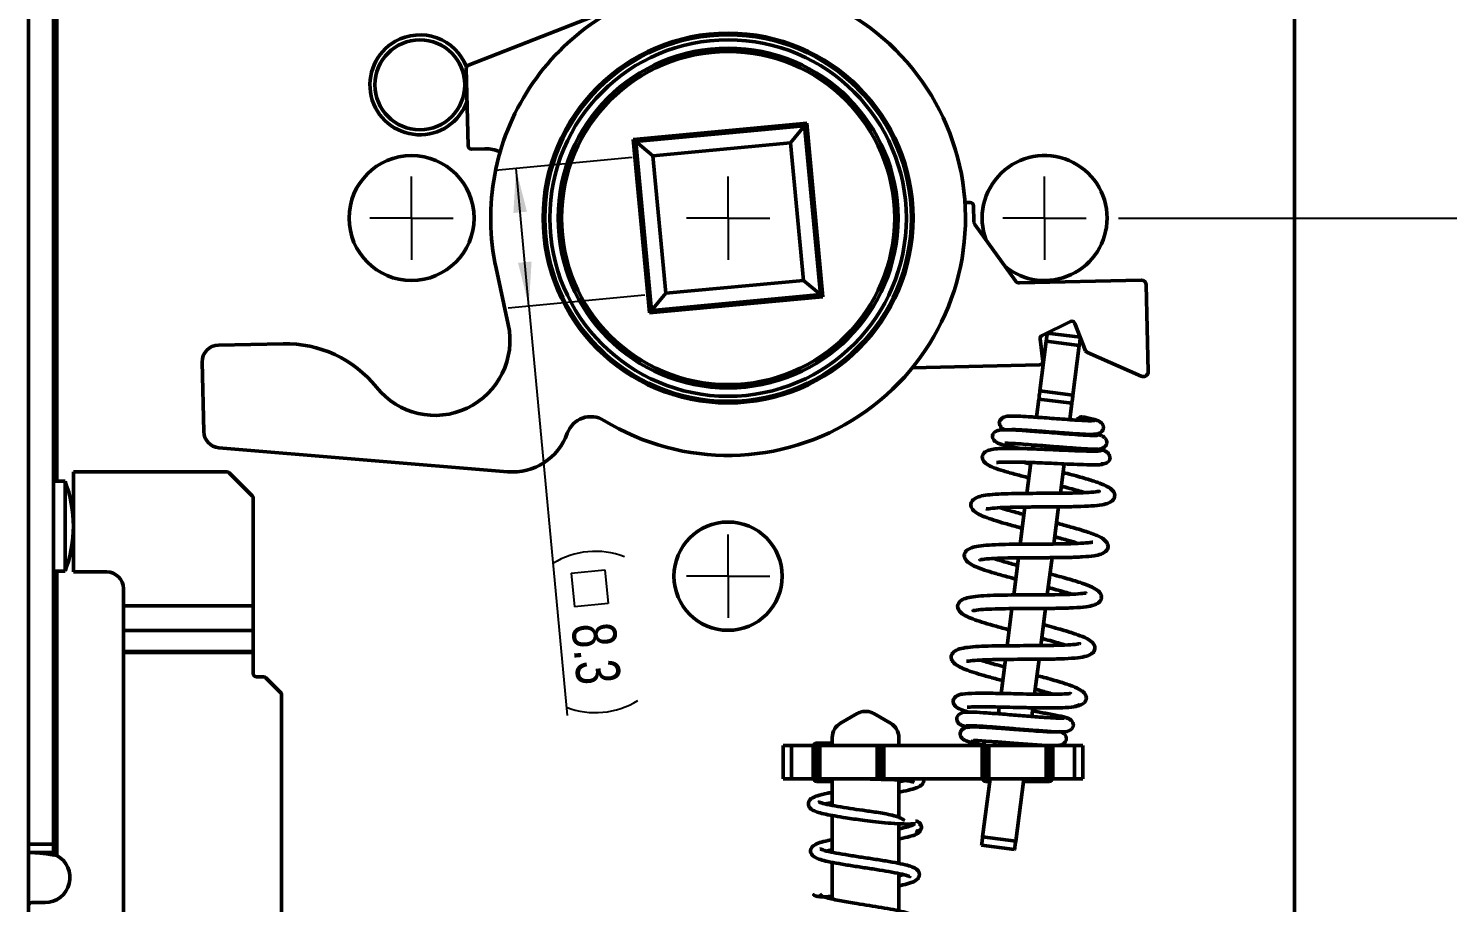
# Model space of a CAD drawing. Header units: millimetres. Extents: x 4 to 420, y 5 to 292.
# Drawn here: x 64.7 to 132.8, y 129.9 to 171.9 of the extents above; entities that cross this region are included whole.
import ezdxf

# ---------------------------------------------------------------- set-up
doc = ezdxf.new("R2010")
doc.units = ezdxf.units.MM
doc.layers.add('FORMAT', color=7, linetype='Continuous')
doc.styles.add('SLDTEXTSTYLE0', font='TXT', dxfattribs={"width": 0.75})
doc.dimstyles.new('SLDDIMSTYLE0', dxfattribs={"dimtxt": 2.116667, "dimasz": 2.116667, "dimexe": 0, "dimexo": 0.0625, "dimgap": 0.529167, "dimtad": 1, "dimlfac": 1.25, "dimrnd": 1e-09, "dimzin": 12, "dimdsep": 46, "dimtxsty": 'SLDTEXTSTYLE0', "dimsah": 1, "dimcen": 0.09, "dimadec": 0, "dimazin": 3, "dimtfac": 1, "dimtofl": 0, "dimtmove": 0, "dimatfit": 3, "dimfxl": 1, "dimfrac": 2, "dimtolj": 1, "dimtzin": 12, "dimarcsym": 0})
doc.dimstyles.new('SLDDIMSTYLE2', dxfattribs={"dimtxt": 2.116667, "dimasz": 2.116667, "dimexe": 0, "dimexo": 0.0625, "dimgap": 0.529167, "dimtad": 1, "dimdec": 1, "dimlfac": 1.25, "dimrnd": 1e-09, "dimzin": 12, "dimdsep": 46, "dimtxsty": 'SLDTEXTSTYLE0', "dimsah": 1, "dimcen": 0.09, "dimadec": 0, "dimazin": 3, "dimtfac": 1, "dimtdec": 1, "dimtofl": 0, "dimtmove": 0, "dimatfit": 3, "dimfxl": 1, "dimfrac": 2, "dimtolj": 1, "dimtzin": 12, "dimarcsym": 0})

# ---------------------------------------------------------------- blocks, each defined once
blk = doc.blocks.new('SW_SYMBOL_MOD_BOX')
at = {"layer": 'FORMAT', "color": 0}
for p, q in [((200, 200), (200, 800)), ((200, 800), (800, 800)), ((800, 800), (800, 200)), ((200, 200), (800, 200))]:
    blk.add_line(p, q, dxfattribs=at)
blk = doc.blocks.new('_D_5')
at = {"layer": 'FORMAT'}
for p, q in [((93.647, 165.662), (87.079, 165.049)), ((88.692, 158.53), (88.075, 165.142)), ((94.265, 159.051), (87.697, 158.437)), ((88.692, 158.53), (90.529, 138.859))]:
    blk.add_line(p, q, dxfattribs=at)
for centre, start, end in [((91.882, 142.899), 68.76858, 121.89868), ((91.886, 142.855), 248.76858, 301.89868)]:
    blk.add_arc(centre, 3.852, start, end, dxfattribs=at)
for points in [[(88.075, 165.142), (87.948, 163.004), (88.596, 163.064)], [(88.692, 158.53), (88.82, 160.668), (88.171, 160.608)]]:
    blk.add_solid(points, dxfattribs=at)
at = {"layer": 'FORMAT', "xscale": 0.0027037109, "yscale": 0.0027037109, "zscale": 0.0027037109, "rotation": 275.3336289255}
blk.add_blockref('SW_SYMBOL_MOD_BOX', (90.139, 146.196), dxfattribs=at)
at = {"layer": 'FORMAT', "insert": (92.844, 143.409), "char_height": 2.1167, "attachment_point": 1, "rotation": 275.33363, "style": 'SLDTEXTSTYLE0'}
blk.add_mtext('8.3', dxfattribs=at)
blk = doc.blocks.new('_D_6')
at = {"layer": 'FORMAT', "color": 7}
for p, q in [((117.012, 162.758), (142.697, 162.758)), ((141.697, 162.758), (141.697, 94.758)), ((108.497, 94.758), (142.697, 94.758))]:
    blk.add_line(p, q, dxfattribs=at)
for centre, start, end in [((140.016, 126.84), 63.43495, 116.56505), ((140.016, 130.438), 243.43495, 296.56505)]:
    blk.add_arc(centre, 3.76, start, end, dxfattribs=at)
for points in [[(141.697, 162.758), (141.372, 160.641), (142.023, 160.641)], [(141.697, 94.758), (142.023, 96.874), (141.372, 96.874)]]:
    blk.add_solid(points, dxfattribs=at)
at = {"layer": 'FORMAT', "color": 7, "insert": (138.969, 127.075), "char_height": 2.1167, "attachment_point": 1, "rotation": 90, "style": 'SLDTEXTSTYLE0'}
blk.add_mtext('85', dxfattribs=at)
blk = doc.blocks.new('SW_CENTERMARKSYMBOL_0')
at = {"layer": 'FORMAT', "color": 0}
for q in [(0, 2), (-2, 0), (0, -2), (2, 0)]:
    blk.add_line((0, 0), q, dxfattribs=at)
blk = doc.blocks.new('SW_CENTERMARKSYMBOL_1')
at = {"layer": 'FORMAT', "color": 0}
for q in [(0, 2), (-2, 0), (0, -2), (2, 0)]:
    blk.add_line((0, 0), q, dxfattribs=at)
blk = doc.blocks.new('SW_CENTERMARKSYMBOL_2')
at = {"layer": 'FORMAT', "color": 0}
for q in [(0, 2), (-2, 0), (0, -2), (2, 0)]:
    blk.add_line((0, 0), q, dxfattribs=at)
blk = doc.blocks.new('SW_CENTERMARKSYMBOL_3')
at = {"layer": 'FORMAT', "color": 0}
for q in [(0, 2), (-2, 0), (0, -2), (2, 0)]:
    blk.add_line((0, 0), q, dxfattribs=at)

msp = doc.modelspace()

# ---------------------------------------------------------------- linework, layer by layer
at = {"color": 7, "linetype": 'Continuous', "lineweight": 50}
for p, q in [((64.6573, 40.7577), (64.6573, 232.7577)), ((125.4573, 73.5577), (125.4573, 199.9577)), ((65.8573, 174.1577), (65.8573, 132.6777)), ((93.4923, 173.1141), (85.7882, 170.1078)), ((85.6864, 169.955), (85.7732, 166.2281)), ((93.7001, 166.5367), (102.0364, 167.315)), ((101.9342, 167.1918), (93.8232, 166.4346)), ((101.9342, 167.1918), (101.2544, 166.3719)), ((102.6915, 159.0808), (101.9342, 167.1918)), ((102.0364, 167.315), (102.8146, 158.9787)), ((94.4783, 158.2004), (93.7001, 166.5367)), ((93.8232, 166.4346), (94.5805, 158.3236)), ((94.6431, 165.7547), (93.8232, 166.4346)), ((101.2544, 166.3719), (94.6431, 165.7547)), ((101.8716, 159.7607), (101.2544, 166.3719)), ((85.9369, 166.0718), (86.5767, 166.0867)), ((94.6431, 165.7547), (95.2603, 159.1435)), ((109.883, 163.5085), (109.633, 163.5027)), ((110.0647, 162.5781), (110.0467, 163.3522)), ((112.0532, 159.7424), (110.1098, 162.4435)), ((87.1155, 160.3456), (87.7004, 157.6436)), ((95.2603, 159.1435), (101.8716, 159.7607)), ((102.6915, 159.0808), (101.8716, 159.7607)), ((118.0921, 159.7785), (112.2536, 159.6426)), ((118.4344, 155.3853), (118.3376, 159.5442)), ((102.8146, 158.9787), (94.4783, 158.2004)), ((95.2603, 159.1435), (94.5805, 158.3236)), ((94.5805, 158.3236), (102.6915, 159.0808)), ((113.3355, 157.113), (114.6933, 157.7851)), ((114.9133, 157.6998), (115.4277, 156.3815)), ((113.2301, 154.4599), (113.5354, 156.8404)), ((113.3663, 155.8814), (113.2474, 156.952)), ((113.5354, 156.8404), (115.1224, 156.6369)), ((113.5863, 157.2371), (115.1733, 157.0336)), ((76.8843, 156.723), (73.7844, 156.6555)), ((114.8171, 154.2564), (115.1224, 156.6369)), ((115.5126, 156.2931), (118.0981, 155.1599)), ((73.002, 155.8383), (73.0746, 152.5037)), ((107.099, 155.5615), (113.211, 155.7038)), ((113.0673, 153.1911), (113.1792, 154.0631)), ((113.1792, 154.0631), (114.7662, 153.8596)), ((113.2301, 154.4599), (114.8171, 154.2564)), ((114.6655, 153.075), (114.7662, 153.8596)), ((112.9802, 152.5119), (112.9838, 152.5399)), ((114.5773, 152.387), (114.582, 152.4235)), ((73.8081, 151.7239), (87.6674, 150.5716)), ((112.8723, 151.6705), (112.8968, 151.8619)), ((114.4768, 151.6037), (114.4938, 151.736)), ((116.2619, 151.6167), (116.0624, 151.6735)), ((112.7785, 150.9395), (112.4335, 151.0294)), ((112.5981, 149.5331), (112.7885, 151.0169)), ((114.2125, 149.5428), (114.3931, 150.951)), ((66.4173, 150.1177), (65.8573, 150.1177)), ((66.4173, 150.1177), (66.4173, 145.7981)), ((66.8173, 150.562), (66.8173, 145.762)), ((74.1911, 150.562), (66.8173, 150.562)), ((75.4105, 149.4089), (74.3042, 150.5151)), ((75.4573, 144.1379), (75.4573, 149.2957)), ((112.2852, 147.0935), (112.514, 148.8768)), ((113.8996, 147.1032), (114.1284, 148.8868)), ((111.9724, 144.6546), (112.2011, 146.4375)), ((113.5868, 144.6643), (113.8154, 146.447)), ((65.8573, 145.7977), (66.4173, 145.7977)), ((66.8173, 145.762), (68.4173, 145.762)), ((69.2173, 144.962), (69.2173, 144.1379)), ((69.2173, 142.9499), (69.2173, 144.1379)), ((75.4573, 144.1379), (69.2173, 144.1379)), ((75.4573, 144.1379), (75.4573, 142.9499)), ((111.6595, 142.2151), (111.8883, 143.9987)), ((113.2739, 142.2246), (113.5027, 144.0083)), ((75.4573, 142.9499), (69.2173, 142.9499)), ((69.2173, 142.9499), (69.2173, 141.9454)), ((75.4573, 141.9454), (75.4573, 142.9499)), ((75.4573, 141.9454), (69.2173, 141.9454)), ((69.2173, 141.8889), (69.2173, 141.9454)), ((75.4573, 141.8889), (69.2173, 141.8889)), ((69.2173, 141.8889), (69.2173, 91.762)), ((75.4573, 141.9454), (75.4573, 141.8889)), ((75.4573, 140.882), (75.4573, 141.8889)), ((111.3657, 139.9244), (111.5754, 141.5592)), ((112.9746, 139.8913), (113.1898, 141.5692)), ((75.9511, 140.722), (75.6173, 140.722)), ((76.7705, 139.9689), (76.0642, 140.6751)), ((76.8173, 102.1129), (76.8173, 139.8557)), ((111.2404, 138.9473), (111.2819, 139.2705)), ((112.8372, 138.82), (112.8907, 139.2373)), ((104.4573, 138.9562), (103.6573, 138.4943)), ((106.0573, 138.4943), (105.2573, 138.9562)), ((103.2573, 137.4177), (103.2573, 137.8015)), ((106.4573, 137.4177), (106.4573, 137.8015)), ((111.1522, 138.2595), (111.1569, 138.2959)), ((112.7503, 138.1421), (112.7537, 138.169)), ((100.8973, 137.4177), (100.8973, 135.8177)), ((101.2973, 137.4177), (100.8973, 137.4177)), ((101.2973, 137.4177), (101.2973, 135.8177)), ((102.3373, 137.4177), (101.2973, 137.4177)), ((102.3373, 137.4177), (102.3373, 135.8177)), ((102.4973, 137.4177), (102.3373, 137.4177)), ((102.4973, 137.4177), (102.4973, 135.8177)), ((102.6573, 137.4177), (102.4973, 137.4177)), ((103.2573, 137.5377), (102.5173, 137.5377)), ((102.6573, 137.4177), (102.6573, 135.8177)), ((105.4173, 137.4177), (102.6573, 137.4177)), ((105.4173, 137.4177), (105.4173, 135.8177)), ((105.5773, 137.4177), (105.4173, 137.4177)), ((105.5773, 137.4177), (105.5773, 135.8177)), ((105.7373, 137.4177), (105.5773, 137.4177)), ((105.7373, 137.4177), (105.7373, 135.8177)), ((110.4573, 137.4177), (105.7373, 137.4177)), ((110.4573, 137.4177), (110.4573, 135.8177)), ((110.6173, 137.4177), (110.4573, 137.4177)), ((110.6173, 137.4177), (110.6173, 135.8177)), ((110.7773, 137.4177), (110.6173, 137.4177)), ((110.7773, 137.4177), (110.7773, 135.8177)), ((113.5373, 137.4177), (110.7773, 137.4177)), ((111.0442, 137.4177), (111.0686, 137.6077)), ((112.6573, 137.4177), (112.6667, 137.4908)), ((112.9611, 137.4177), (112.9949, 137.4676)), ((113.5373, 137.4177), (113.5373, 135.8177)), ((113.6973, 137.4177), (113.5373, 137.4177)), ((113.6973, 137.4177), (113.6973, 135.8177)), ((113.8573, 137.4177), (113.6973, 137.4177)), ((113.8573, 137.4177), (113.8573, 135.8177)), ((114.8973, 137.4177), (113.8573, 137.4177)), ((114.8973, 137.4177), (114.8973, 135.8177)), ((115.2973, 137.4177), (114.8973, 137.4177)), ((115.2973, 137.4177), (115.2973, 135.8177)), ((101.2973, 135.8177), (100.8973, 135.8177)), ((102.3373, 135.8177), (101.2973, 135.8177)), ((102.4973, 135.8177), (102.3373, 135.8177)), ((102.6573, 135.8177), (102.4973, 135.8177)), ((102.5173, 135.6977), (103.2573, 135.6977)), ((105.4173, 135.8177), (102.6573, 135.8177)), ((103.2573, 134.55), (103.2573, 135.8177)), ((105.5773, 135.8177), (105.4173, 135.8177)), ((105.7373, 135.8177), (105.5773, 135.8177)), ((110.4573, 135.8177), (105.7373, 135.8177)), ((106.4573, 133.9773), (106.4573, 135.7628)), ((106.7741, 135.7375), (106.4573, 135.6755)), ((110.6173, 135.8177), (110.4573, 135.8177)), ((110.4822, 133.0354), (110.839, 135.8177)), ((110.7773, 135.8177), (110.6173, 135.8177)), ((110.6373, 135.6977), (110.8236, 135.6977)), ((113.5373, 135.8177), (110.7773, 135.8177)), ((112.0692, 132.8319), (112.4521, 135.8177)), ((112.4367, 135.6977), (113.6773, 135.6977)), ((113.6973, 135.8177), (113.5373, 135.8177)), ((113.8573, 135.8177), (113.6973, 135.8177)), ((114.8973, 135.8177), (113.8573, 135.8177)), ((115.2973, 135.8177), (114.8973, 135.8177)), ((102.9199, 134.622), (103.2573, 134.691)), ((103.2573, 132.2984), (103.2573, 134.063)), ((106.4573, 131.7623), (106.4573, 133.6667)), ((110.4822, 133.0354), (112.0692, 132.8319)), ((64.6573, 132.6777), (65.8573, 132.6777)), ((64.6573, 132.2777), (65.8573, 132.2777)), ((65.8573, 132.6777), (65.8573, 132.2777)), ((65.8902, 132.2777), (65.8573, 132.2777)), ((110.4313, 132.6386), (112.0183, 132.4351)), ((103.2573, 130.05), (103.2573, 131.813)), ((106.4573, 129.4806), (106.4573, 131.2735)), ((65.4573, 129.8777), (64.8173, 129.8777))]:
    msp.add_line(p, q, dxfattribs=at)
at = {"color": 8, "linetype": 'Continuous', "lineweight": 50}
for p, q in [((66.0173, 150.1177), (66.0173, 174.5577)), ((66.0173, 132.139), (66.0173, 145.7977))]:
    msp.add_line(p, q, dxfattribs=at)
at = {"color": 7, "linetype": 'Continuous', "lineweight": 50, "flags": 128}
for points in [[(101.9342, 167.1918), (101.9561, 167.2182), (101.9811, 167.2483), (102.0082, 167.281), (102.0364, 167.315)], [(93.7001, 166.5367), (93.734, 166.5085), (93.7667, 166.4814), (93.7968, 166.4565), (93.8232, 166.4346)], [(102.6915, 159.0808), (102.7179, 159.0589), (102.748, 159.034), (102.7806, 159.0069), (102.8146, 158.9787)], [(94.4783, 158.2004), (94.5065, 158.2344), (94.5336, 158.2671), (94.5586, 158.2972), (94.5805, 158.3236)], [(113.5354, 156.8404), (113.5453, 156.9178), (113.5548, 156.9922), (113.5636, 157.0608), (113.5714, 157.1209), (113.5777, 157.1703), (113.5824, 157.2069), (113.5853, 157.2295), (113.5863, 157.2371)], [(115.1224, 156.6369), (115.1323, 156.7143), (115.1418, 156.7887), (115.1506, 156.8573), (115.1584, 156.9174), (115.1647, 156.9667), (115.1694, 157.0034), (115.1723, 157.026), (115.1733, 157.0336)], [(113.1792, 154.0631), (113.1801, 154.0708), (113.183, 154.0933), (113.1877, 154.13), (113.1941, 154.1794), (113.2018, 154.2395), (113.2106, 154.3081), (113.2201, 154.3825), (113.2301, 154.4599)], [(114.7662, 153.8596), (114.7671, 153.8672), (114.77, 153.8898), (114.7747, 153.9265), (114.7811, 153.9758), (114.7888, 154.0359), (114.7976, 154.1045), (114.8071, 154.179), (114.8171, 154.2564)], [(110.0084, 137.6789), (110.0061, 137.6727), (110.0447, 137.6674), (110.2452, 137.6578), (110.6301, 137.637), (111.2042, 137.5986), (111.9776, 137.5418), (112.4213, 137.5087), (112.8809, 137.4752), (113.3279, 137.4451), (113.7199, 137.4238), (114.0003, 137.4184), (114.1207, 137.4352), (114.1207, 137.4352)], [(110.4313, 132.6386), (110.4323, 132.6463), (110.4352, 132.6689), (110.4399, 132.7055), (110.4462, 132.7549), (110.4539, 132.815), (110.4627, 132.8836), (110.4722, 132.958), (110.4822, 133.0354)], [(112.0183, 132.4351), (112.0193, 132.4427), (112.0222, 132.4653), (112.0269, 132.502), (112.0332, 132.5513), (112.0409, 132.6114), (112.0497, 132.68), (112.0592, 132.7545), (112.0692, 132.8319)]]:
    msp.add_lwpolyline(points, dxfattribs=at)
at = {"color": 7, "linetype": 'Continuous', "lineweight": 50}
for centre, radius in [((83.4573, 169.1577), 2.16), ((98.2573, 162.7577), 8.88), ((98.2573, 162.7577), 8.8), ((98.2573, 162.7577), 8.56), ((98.2573, 162.7577), 8.16), ((98.2573, 162.7577), 8), ((83.0573, 162.7577), 3), ((98.2573, 145.5577), 2.6)]:
    msp.add_circle(centre, radius, dxfattribs=at)
for centre, radius, start, end in [((98.2573, 162.7577), 11.4, 101.210245, 192.215582), ((98.2573, 162.7577), 11.4, 238.463833, 73.69732), ((83.4573, 169.1577), 2.4, 119.328114, 340.76716), ((83.4573, 169.1577), 2.4, 21.008342, 119.328114), ((85.8464, 169.9587), 0.16, 111.316735, 181.333629), ((85.9332, 166.2318), 0.16, 181.333629, 271.333629), ((86.6139, 164.4872), 1.6, 64.317203, 91.333629), ((113.4573, 162.7577), 3, 0, 200.95651), ((109.8867, 163.3485), 0.16, 1.333629, 91.333629), ((110.3047, 162.5837), 0.24, 181.333629, 215.733629), ((113.4573, 162.7577), 3, 230.510748, 0), ((112.2481, 159.8825), 0.24, 215.733629, 271.333629), ((118.0976, 159.5386), 0.24, 1.333629, 91.333629), ((84.1819, 156.8819), 3.6, 218.7426, 12.215582), ((114.7642, 157.6417), 0.16, 21.316735, 116.333629), ((113.4065, 156.9696), 0.16, 116.333629, 186.333629), ((73.8018, 155.8557), 0.8, 91.24735, 181.24735), ((77.0062, 151.1243), 5.6, 38.7426, 91.24735), ((115.5768, 156.4396), 0.16, 201.316735, 246.333629), ((113.2072, 155.8638), 0.16, 271.333629, 6.333629), ((118.1945, 155.3797), 0.24, 246.333629, 1.333629), ((91.6671, 152.0186), 1.2, 58.463833, 160.375708), ((73.8744, 152.5211), 0.8, 181.24735, 265.24735), ((87.8994, 153.362), 2.8, 265.24735, 340.375708), ((60.7853, 147.9577), 6.032, 339.017046, 20.982954), ((74.1911, 150.402), 0.16, 45, 90), ((75.2973, 149.2957), 0.16, 0, 45), ((68.4173, 144.962), 0.8, 0, 90), ((75.6173, 140.882), 0.16, 180, 270), ((75.9511, 140.562), 0.16, 45, 90), ((76.6573, 139.8557), 0.16, 0, 45), ((104.8573, 138.2634), 0.8, 99.594063, 120.000001), ((104.8082, 131.0526), 8, 88.616002, 90.60293), ((104.8573, 138.2634), 0.8, 60, 79.624864), ((104.0573, 137.8015), 0.8, 120, 180), ((105.6573, 137.8015), 0.8, 0, 59.999999), ((102.5173, 137.3777), 0.16, 90, 165.522488), ((110.6373, 137.3777), 0.16, 90, 165.522488), ((102.5173, 135.8577), 0.16, 194.477512, 270), ((110.6373, 135.8577), 0.16, 194.477512, 270), ((113.6773, 135.8577), 0.16, 270, 345.522488), ((65.4573, 131.0777), 1.2, 270, 62.181859), ((64.8173, 129.7177), 0.16, 90, 180)]:
    msp.add_arc(centre, radius, start, end, dxfattribs=at)
for points, knots in [([(115.862, 153.0359), (115.8229, 153.0295), (115.7471, 153.0169), (115.3917, 153.0293), (114.9484, 153.0548), (114.4462, 153.0895), (113.9362, 153.1273), (113.4596, 153.163), (113.0417, 153.1934), (112.5998, 153.2227), (112.1894, 153.2466), (111.8281, 153.2495), (111.6451, 153.2441), (111.477, 153.189), (111.3786, 153.1226), (111.3149, 153.0488), (111.2799, 152.9571), (111.2805, 152.8543), (111.3269, 152.7525), (111.4022, 152.6708), (111.4699, 152.6201), (111.5242, 152.6015), (111.554, 152.5913)], [0, 0, 0, 0, 0.0886253, 0.1721825, 0.250974, 0.3249276, 0.3944381, 0.4587808, 0.5168806, 0.5684075, 0.6581611, 0.7378273, 0.8079168, 0.8412196, 0.858407, 0.8759354, 0.8929061, 0.9074979, 0.9299045, 0.9479641, 0.9715408, 1, 1, 1, 1]), ([(115.01, 153.0524), (115.0184, 153.0663), (115.0486, 153.1163), (115.1192, 153.1734), (115.2044, 153.2141), (115.2582, 153.2129), (115.2812, 153.2124)], [0, 0, 0, 0, 0.1207465, 0.4349966, 0.7578434, 1, 1, 1, 1]), ([(115.9948, 153.019), (115.9884, 153.0293), (115.9743, 153.0519), (115.7329, 153.1122), (115.5117, 153.1623), (115.3266, 153.203), (115.2925, 153.2106)], [0, 0, 0, 0, 0.2866048, 0.6273313, 0.9312469, 1, 1, 1, 1]), ([(115.8099, 152.3749), (115.8778, 152.3757), (116.0073, 152.3774), (116.1451, 152.4527), (116.2235, 152.5286), (116.2636, 152.5915), (116.2831, 152.6586), (116.2835, 152.7257), (116.2679, 152.79), (116.2293, 152.8682), (116.155, 152.9488), (116.0455, 153.0196), (115.962, 153.0382), (115.9217, 153.0472)], [0, 0, 0, 0, 0.1658079, 0.316589, 0.3857656, 0.4508459, 0.512168, 0.5711813, 0.6288195, 0.6854989, 0.7959647, 0.9013028, 1, 1, 1, 1]), ([(116.0155, 152.3295), (115.9923, 152.3212), (115.9465, 152.3049), (115.5748, 152.3189), (115.0914, 152.3487), (114.539, 152.3892), (113.9733, 152.4335), (113.2985, 152.4877), (112.5811, 152.5441), (111.945, 152.5875), (111.5051, 152.5964), (111.2811, 152.5829), (111.1172, 152.5209), (111.0239, 152.4505), (110.9699, 152.3593), (110.9508, 152.2799), (110.9561, 152.2116), (111.0118, 152.0603), (111.1995, 151.9371), (111.637, 151.8096), (112.0155, 151.7395), (112.2858, 151.6916), (112.3125, 151.6868)], [0, 0, 0, 0, 0.07243511, 0.1435974, 0.2103094, 0.27218275, 0.32929894, 0.38210549, 0.47161321, 0.54754262, 0.61853248, 0.68468403, 0.7113914, 0.73288401, 0.74201655, 0.75098505, 0.7613771, 0.77360423, 0.83824561, 0.91085677, 0.99120246, 1, 1, 1, 1]), ([(111.8822, 152.6059), (111.8836, 152.6039), (111.8904, 152.5939), (112.0683, 152.5969), (112.357, 152.5809), (112.7157, 152.5595), (113.2106, 152.5244), (113.8223, 152.4783), (114.5027, 152.4276), (115.1618, 152.3838), (115.5943, 152.3643), (115.8291, 152.3646), (115.8727, 152.3747), (115.895, 152.3798)], [0, 0, 0, 0, 0.0256083, 0.1287648, 0.1969036, 0.2762637, 0.3678174, 0.4725971, 0.5885853, 0.7143338, 0.8510086, 0.9238515, 1, 1, 1, 1]), ([(116.1463, 152.3153), (116.1309, 152.3284), (116.1105, 152.3456), (115.9661, 152.3786), (115.9315, 152.3865)], [0, 0, 0, 0, 0.7606153, 1, 1, 1, 1]), ([(116.1355, 151.676), (116.1513, 151.6788), (116.2246, 151.6919), (116.3139, 151.7443), (116.3891, 151.8196), (116.4273, 151.8824), (116.4452, 151.9494), (116.444, 152.0383), (116.4025, 152.1436), (116.3105, 152.2407), (116.1981, 152.3121), (116.113, 152.3316), (116.0714, 152.3411)], [0, 0, 0, 0, 0.0450481, 0.2075181, 0.2826039, 0.3538416, 0.4217466, 0.4880843, 0.6190411, 0.7498632, 0.877647, 1, 1, 1, 1]), ([(116.1465, 151.5976), (116.1492, 151.5959), (116.1693, 151.5829), (116.0711, 151.5666), (115.7885, 151.5583), (115.2534, 151.5714), (114.6525, 151.5954), (114.0478, 151.6229), (113.3326, 151.6554), (112.5713, 151.6844), (111.8797, 151.6972), (111.3726, 151.6928), (110.9837, 151.6607), (110.7484, 151.6112), (110.5233, 151.4857), (110.4505, 151.2689), (110.5021, 151.0877), (110.6746, 150.9233), (111.0141, 150.7594), (111.4858, 150.6078), (112.0387, 150.4524), (112.4871, 150.3367), (112.6944, 150.2832)], [0, 0, 0, 0, 0.0063887, 0.046851, 0.1201613, 0.183393, 0.2393311, 0.2899526, 0.3357891, 0.4129324, 0.4747497, 0.5299552, 0.5820541, 0.6310679, 0.6729231, 0.6924756, 0.7144612, 0.7657194, 0.8219336, 0.8817051, 0.9453388, 1, 1, 1, 1]), ([(111.5478, 151.9535), (111.5549, 151.9512), (111.5822, 151.9423), (111.8189, 151.9396), (112.207, 151.914), (112.675, 151.8801), (113.277, 151.832), (113.9818, 151.7749), (114.7212, 151.7176), (115.4026, 151.6708), (115.8297, 151.6519), (116.0369, 151.6554), (116.0559, 151.6681), (116.0655, 151.6745)], [0, 0, 0, 0, 0.0391642, 0.1511209, 0.2221863, 0.3038789, 0.3969309, 0.4996248, 0.6103141, 0.7307184, 0.8608501, 0.9298797, 1, 1, 1, 1]), ([(116.1615, 150.954), (116.2022, 150.9508), (116.2835, 150.9443), (116.3891, 150.977), (116.4639, 151.0192), (116.5149, 151.0603), (116.5574, 151.1105), (116.5879, 151.1694), (116.6006, 151.2359), (116.5917, 151.335), (116.5225, 151.4605), (116.3692, 151.5869), (116.2279, 151.6258), (116.1523, 151.6467)], [0, 0, 0, 0, 0.0913884, 0.1825366, 0.2290267, 0.2765951, 0.3262319, 0.3784782, 0.4342276, 0.4951254, 0.6358294, 0.8049834, 1, 1, 1, 1]), ([(111.144, 151.0225), (111.153, 151.0221), (111.1817, 151.0207), (111.3756, 151.0346), (111.8006, 151.0413), (112.4648, 151.0315), (113.21, 151.004), (113.9376, 150.9713), (114.5721, 150.9426), (115.2221, 150.9165), (115.8195, 150.9017), (116.1498, 150.9102), (116.2712, 150.9292), (116.25, 150.9452), (116.2455, 150.9486)], [0, 0, 0, 0, 0.0371528, 0.1172476, 0.2044127, 0.3019151, 0.4250696, 0.4996, 0.5831269, 0.6766614, 0.7838352, 0.9104304, 0.9813579, 1, 1, 1, 1]), ([(110.6541, 148.791), (110.6565, 148.7882), (110.6638, 148.7798), (110.9412, 148.8278), (111.4546, 148.8567), (112.1168, 148.8745), (112.8331, 148.8809), (113.5685, 148.8832), (114.313, 148.8867), (115.0579, 148.8979), (115.7181, 148.926), (116.2058, 148.9752), (116.5358, 149.0615), (116.7191, 149.1754), (116.8145, 149.3158), (116.8375, 149.5189), (116.7183, 149.6956), (116.4931, 149.8587), (116.1014, 150.0331), (115.5294, 150.2189), (114.9151, 150.39), (114.4825, 150.5015), (114.3402, 150.5382)], [0, 0, 0, 0, 0.0272349, 0.0818149, 0.143893, 0.2035411, 0.2602506, 0.3140931, 0.3704347, 0.4314659, 0.4974262, 0.5612516, 0.6139242, 0.6556313, 0.6729089, 0.6884594, 0.7274164, 0.7779595, 0.8345393, 0.8970208, 0.9661069, 1, 1, 1, 1]), ([(116.0855, 149.6182), (116.088, 149.622), (116.1018, 149.6429), (115.9167, 149.5983), (115.4729, 149.5699), (114.8361, 149.5483), (114.1302, 149.5408), (113.4146, 149.5379), (112.7089, 149.5353), (112.0165, 149.528), (111.3643, 149.509), (110.832, 149.475), (110.4416, 149.4189), (110.1727, 149.336), (109.9885, 149.2073), (109.9022, 149.0321), (109.9452, 148.7787), (110.2158, 148.5587), (110.5539, 148.4088), (111.0088, 148.2488), (111.5629, 148.0843), (112.0333, 147.9536), (112.3258, 147.8765), (112.3837, 147.8612)], [0, 0, 0, 0, 0.01143806, 0.06221254, 0.12417137, 0.18576959, 0.24338663, 0.29671991, 0.34913855, 0.40398596, 0.46142804, 0.52115967, 0.57467573, 0.61906021, 0.65748296, 0.68249464, 0.71232266, 0.76998017, 0.82328294, 0.87648158, 0.93025674, 0.98619501, 1, 1, 1, 1]), ([(114.2561, 149.8827), (114.3241, 149.8652), (114.6724, 149.7755), (115.0927, 149.6619), (115.3289, 149.5868), (115.3838, 149.5693)], [0, 0, 0, 0, 0.1568554, 0.8039066, 1, 1, 1, 1]), ([(112.4679, 148.5179), (112.4008, 148.5357), (112.0992, 148.6156), (111.6895, 148.7301), (111.4254, 148.8134), (111.3259, 148.8448)], [0, 0, 0, 0, 0.1513192, 0.6803054, 1, 1, 1, 1]), ([(110.3422, 146.3567), (110.34, 146.3521), (110.331, 146.3336), (110.5548, 146.3824), (111.0293, 146.4122), (111.6634, 146.4328), (112.3654, 146.4406), (113.0964, 146.4434), (113.8454, 146.4462), (114.6051, 146.4554), (115.3016, 146.4802), (115.8177, 146.5261), (116.1608, 146.6007), (116.3762, 146.7145), (116.4941, 146.8525), (116.5116, 147.0143), (116.4718, 147.1599), (116.3223, 147.3273), (115.9838, 147.5149), (115.4522, 147.7067), (114.7932, 147.9012), (114.264, 148.0424), (114.0281, 148.1053)], [0, 0, 0, 0, 0.0175541, 0.0703772, 0.1312861, 0.1905349, 0.2471615, 0.3010606, 0.3570202, 0.418058, 0.4844652, 0.5503736, 0.603471, 0.6435272, 0.6732992, 0.6857111, 0.7020443, 0.7486964, 0.8062167, 0.8706408, 0.9423626, 1, 1, 1, 1]), ([(113.944, 147.4491), (114.1752, 147.3875), (114.6043, 147.2731), (114.9169, 147.1764), (115.061, 147.1319)], [0, 0, 0, 0, 0.5390229, 1, 1, 1, 1]), ([(115.7775, 147.1861), (115.7589, 147.1853), (115.7145, 147.1835), (115.3417, 147.1384), (114.7568, 147.1148), (114.0494, 147.103), (113.3255, 147.0991), (112.6101, 147.097), (111.9066, 147.0917), (111.2257, 147.0768), (110.6345, 147.0461), (110.1967, 146.995), (109.8841, 146.9124), (109.6788, 146.7774), (109.5924, 146.6123), (109.6057, 146.3879), (109.832, 146.1614), (110.2545, 145.9519), (110.8716, 145.7517), (111.5684, 145.5542), (111.9322, 145.4577), (112.0707, 145.4209)], [0, 0, 0, 0, 0.0420211, 0.1006197, 0.1649431, 0.2250017, 0.2804678, 0.3326136, 0.3870949, 0.4446455, 0.5055145, 0.5645241, 0.6140574, 0.655932, 0.6797446, 0.7067336, 0.7603782, 0.8104085, 0.9121907, 0.9665534, 1, 1, 1, 1]), ([(112.1548, 146.0767), (112.1352, 146.0819), (111.8766, 146.1502), (111.4585, 146.2658), (111.1422, 146.3632), (111.0017, 146.4065)], [0, 0, 0, 0, 0.0436772, 0.5749935, 1, 1, 1, 1]), ([(110.023, 143.9181), (110.0206, 143.9144), (110.0033, 143.8872), (110.1765, 143.9379), (110.6116, 143.9669), (111.2155, 143.9908), (111.9008, 144), (112.6248, 144.0037), (113.3758, 144.0059), (114.1474, 144.0134), (114.8792, 144.0353), (115.4336, 144.0777), (115.8047, 144.1494), (116.0329, 144.2554), (116.1888, 144.4157), (116.1891, 144.6893), (116.0378, 144.8529), (115.7403, 145.0446), (115.2522, 145.2286), (114.5737, 145.4339), (114.0196, 145.5857), (113.7158, 145.6654), (113.7152, 145.6656)], [0, 0, 0, 0, 0.0081768, 0.059735, 0.1193378, 0.1782019, 0.2347664, 0.28884, 0.3444239, 0.405474, 0.4723335, 0.5407864, 0.5965101, 0.6384267, 0.6694831, 0.6964767, 0.7393981, 0.7944845, 0.8571627, 0.9278174, 0.9998592, 1, 1, 1, 1]), ([(115.4462, 144.7401), (115.4463, 144.7438), (115.4465, 144.757), (115.1957, 144.7115), (114.6821, 144.6832), (113.9897, 144.6662), (113.2569, 144.6606), (112.533, 144.6584), (111.8292, 144.6547), (111.1451, 144.6443), (110.5175, 144.6197), (110.0284, 144.5786), (109.6643, 144.5068), (109.3788, 144.3724), (109.2245, 144.1016), (109.4103, 143.794), (109.7279, 143.6095), (110.2122, 143.4176), (110.9103, 143.207), (111.5441, 143.037), (111.7576, 142.9797)], [0, 0, 0, 0, 0.0209969, 0.0747236, 0.1402205, 0.203143, 0.2611694, 0.3142041, 0.3673114, 0.4231408, 0.4818926, 0.5423663, 0.5960338, 0.6419228, 0.6886336, 0.7425675, 0.7936383, 0.843175, 0.94716, 1, 1, 1, 1]), ([(113.6309, 145.0083), (113.7557, 144.9751), (114.1673, 144.8658), (114.5746, 144.7513), (114.7499, 144.6932), (114.754, 144.6918)], [0, 0, 0, 0, 0.298253, 0.9834593, 1, 1, 1, 1]), ([(109.704, 141.4748), (109.7292, 141.4754), (109.7841, 141.4766), (110.2081, 141.5258), (110.7715, 141.5472), (111.4399, 141.5595), (112.1539, 141.5638), (112.9044, 141.5659), (113.6854, 141.5717), (114.4489, 141.5907), (115.0451, 141.6303), (115.4456, 141.6972), (115.6891, 141.8009), (115.8548, 141.9443), (115.8842, 142.2153), (115.7499, 142.3877), (115.4879, 142.5727), (115.0423, 142.7527), (114.4024, 142.9527), (113.8178, 143.115), (113.4573, 143.2099), (113.4021, 143.2244)], [0, 0, 0, 0, 0.0492375, 0.1074897, 0.165893, 0.2223745, 0.2766755, 0.3318487, 0.392888, 0.4601462, 0.5309567, 0.5895634, 0.6336269, 0.6659621, 0.6920321, 0.7313818, 0.7838342, 0.8446208, 0.9139821, 0.9868181, 1, 1, 1, 1]), ([(113.318, 142.5685), (113.3451, 142.5613), (113.6643, 142.4772), (114.0801, 142.3633), (114.3504, 142.2768), (114.4281, 142.2519)], [0, 0, 0, 0, 0.0621295, 0.7307078, 1, 1, 1, 1]), ([(115.1423, 142.3049), (115.1436, 142.3067), (115.1614, 142.3305), (115.0083, 142.2826), (114.5935, 142.256), (113.9356, 142.2305), (113.1951, 142.2226), (112.4576, 142.2197), (111.7477, 142.217), (111.0626, 142.2097), (110.4157, 142.1911), (109.8777, 142.1571), (109.4667, 142.0981), (109.144, 141.9907), (108.9626, 141.789), (108.9579, 141.6024), (109.0593, 141.4028), (109.3911, 141.1574), (109.887, 140.9842), (110.5661, 140.7782), (111.0333, 140.648), (111.3505, 140.5645), (111.4447, 140.5397)], [0, 0, 0, 0, 0.0041112, 0.0524472, 0.1156559, 0.1815965, 0.2423574, 0.2976529, 0.3497087, 0.4039546, 0.4607286, 0.5201678, 0.5767872, 0.626939, 0.6730717, 0.698609, 0.7256941, 0.7777024, 0.8754693, 0.9246029, 0.9776248, 1, 1, 1, 1]), ([(111.5289, 141.1961), (111.3713, 141.2384), (110.9918, 141.3401), (110.5903, 141.4546), (110.4079, 141.5145), (110.3699, 141.527)], [0, 0, 0, 0, 0.35965006, 0.86639131, 1, 1, 1, 1]), ([(114.9235, 139.3211), (114.988, 139.3251), (115.1127, 139.3328), (115.2638, 139.4016), (115.3719, 139.485), (115.4556, 139.6027), (115.4721, 139.7433), (115.4077, 139.8993), (115.3143, 139.9979), (115.1359, 140.1291), (114.81, 140.2797), (114.2269, 140.4718), (113.6141, 140.6447), (113.1991, 140.7542), (113.089, 140.7833)], [0, 0, 0, 0, 0.0479967, 0.0927973, 0.1337527, 0.1708197, 0.233135, 0.2813197, 0.346949, 0.4135916, 0.5653725, 0.7410355, 0.9313407, 1, 1, 1, 1]), ([(114.7157, 139.9043), (114.712, 139.9088), (114.703, 139.9194), (114.5681, 139.9105), (114.1656, 139.887), (113.5271, 139.8834), (112.8637, 139.892), (112.2824, 139.9038), (111.6818, 139.918), (111.1029, 139.9307), (110.5794, 139.9377), (109.9938, 139.9369), (109.5461, 139.9087), (109.2583, 139.8539), (109.0861, 139.6666), (109.061, 139.5184), (109.1125, 139.3627), (109.3261, 139.1547), (109.612, 139.0832), (109.8292, 139.0289)], [0, 0, 0, 0, 0.0292017, 0.0691957, 0.1513305, 0.2473917, 0.3022811, 0.3617, 0.4219639, 0.4816545, 0.5408488, 0.5993592, 0.708128, 0.7811119, 0.8096353, 0.8254343, 0.842444, 0.8802775, 1, 1, 1, 1]), ([(113.0049, 140.1276), (113.067, 140.1111), (113.345, 140.0373), (113.6479, 139.9556), (113.8341, 139.8976), (113.8594, 139.8897)], [0, 0, 0, 0, 0.1989862, 0.8913134, 1, 1, 1, 1]), ([(114.3969, 138.7371), (114.3219, 138.7345), (114.1731, 138.7293), (113.6506, 138.7587), (112.9229, 138.8122), (112.0833, 138.8801), (111.2407, 138.9481), (110.477, 139.005), (109.8928, 139.0382), (109.7404, 139.0304), (109.6637, 139.0265)], [0, 0, 0, 0, 0.1269373, 0.2517959, 0.3737688, 0.4975434, 0.6233123, 0.7484741, 0.8733948, 1, 1, 1, 1]), ([(109.7353, 139.2717), (109.7565, 139.2708), (109.8111, 139.2685), (110.1519, 139.2836), (110.6611, 139.2816), (111.2266, 139.2723), (111.8079, 139.259), (112.4984, 139.243), (113.2572, 139.2296), (114.0116, 139.2281), (114.6563, 139.253), (115.1057, 139.3114), (115.136, 139.3903), (115.151, 139.4295)], [0, 0, 0, 0, 0.0545313, 0.1407725, 0.2369374, 0.29856, 0.3712523, 0.4543784, 0.5475111, 0.6501739, 0.7617177, 0.8818676, 1, 1, 1, 1]), ([(114.5922, 138.7129), (114.5967, 138.7152), (114.6145, 138.7246), (114.5451, 138.7528), (114.382, 138.7975), (114.0536, 138.8676), (113.5515, 138.9624), (113.1045, 139.0433), (112.8762, 139.085), (112.8713, 139.0859)], [0, 0, 0, 0, 0.0544704, 0.2140677, 0.3647778, 0.509138, 0.7748685, 0.9951509, 1, 1, 1, 1]), ([(109.7521, 139.0283), (109.7028, 139.0293), (109.6048, 139.0313), (109.4632, 138.9904), (109.3393, 138.9192), (109.2653, 138.8269), (109.2377, 138.7399), (109.2357, 138.6704), (109.2549, 138.6002), (109.3054, 138.5086), (109.39, 138.4295), (109.4976, 138.3752), (109.5596, 138.3631), (109.5911, 138.3569)], [0, 0, 0, 0, 0.1303396, 0.2584766, 0.3826119, 0.5005162, 0.5577439, 0.6146822, 0.6728995, 0.7330413, 0.8607186, 0.9291882, 1, 1, 1, 1]), ([(109.5058, 138.3948), (109.4959, 138.385), (109.4752, 138.3646), (109.6701, 138.3179), (109.7715, 138.2937)], [0, 0, 0, 0, 0.4795494, 1, 1, 1, 1]), ([(109.6703, 138.3703), (109.744, 138.374), (109.891, 138.3814), (110.461, 138.3488), (111.2142, 138.2926), (112.0542, 138.2247), (112.8997, 138.1564), (113.6411, 138.1021), (114.1793, 138.0724), (114.3344, 138.0782), (114.4129, 138.0811)], [0, 0, 0, 0, 0.1226314, 0.2446832, 0.3680179, 0.4931758, 0.6175889, 0.7412494, 0.8688976, 1, 1, 1, 1]), ([(114.3095, 138.0801), (114.4118, 138.0831), (114.5622, 138.0875), (114.732, 138.1886), (114.8101, 138.2788), (114.8378, 138.3669), (114.8395, 138.436), (114.8225, 138.5064), (114.7862, 138.5741), (114.7324, 138.6356), (114.6643, 138.6887), (114.5826, 138.7305), (114.5215, 138.7426), (114.4903, 138.7489)], [0, 0, 0, 0, 0.2755527, 0.4051977, 0.52582, 0.5826459, 0.638137, 0.6935619, 0.7500883, 0.8087415, 0.8698007, 0.9335892, 1, 1, 1, 1]), ([(114.0339, 138.0837), (114.0177, 138.0801), (113.9733, 138.0703), (113.7023, 138.0798), (113.301, 138.103), (112.8359, 138.1355), (112.3558, 138.171), (111.7722, 138.2148), (111.1379, 138.2617), (110.5522, 138.2997), (110.1312, 138.3212), (109.8419, 138.3149), (109.6742, 138.2996), (109.5019, 138.2043), (109.4272, 138.1076), (109.3977, 138.0211), (109.3997, 137.942), (109.4254, 137.8617), (109.4824, 137.7774), (109.5518, 137.717), (109.672, 137.6452), (109.8941, 137.5782), (110.2461, 137.4982), (110.5599, 137.4364), (110.6598, 137.4167)], [0, 0, 0, 0, 0.0395506, 0.1082469, 0.1737531, 0.234459, 0.2898424, 0.3408532, 0.4304627, 0.5043209, 0.5687171, 0.6263893, 0.6782669, 0.7042229, 0.7176759, 0.7306948, 0.7421748, 0.752229, 0.7679861, 0.7856768, 0.809049, 0.8730461, 0.9595916, 1, 1, 1, 1]), ([(114.0403, 137.4291), (114.1068, 137.4299), (114.2338, 137.4316), (114.3685, 137.507), (114.4449, 137.5829), (114.484, 137.6457), (114.5027, 137.7128), (114.5028, 137.8011), (114.4639, 137.9058), (114.3746, 138.0031), (114.2658, 138.0742), (114.1828, 138.0931), (114.1426, 138.1023)], [0, 0, 0, 0, 0.1640557, 0.3137428, 0.3827082, 0.447802, 0.509309, 0.5686146, 0.6830815, 0.794285, 0.9004135, 1, 1, 1, 1]), ([(105.0226, 135.8177), (105.1287, 135.8144), (105.503, 135.803), (106.0981, 135.7856), (106.6542, 135.7588), (106.9974, 135.7135), (107.1839, 135.6533), (107.1948, 135.6473), (107.1996, 135.6447)], [0, 0, 0, 0, 0.0991973, 0.3498055, 0.5874499, 0.7496291, 0.8892337, 1, 1, 1, 1]), ([(106.4573, 135.1888), (106.4869, 135.1937), (106.7095, 135.2308), (107.0365, 135.3033), (107.3622, 135.4017), (107.5507, 135.5109), (107.6376, 135.6501), (107.6607, 135.7608), (107.6409, 135.8097), (107.6376, 135.8177)], [0, 0, 0, 0, 0.0401121, 0.3016822, 0.563021, 0.790583, 0.8907082, 0.9821467, 1, 1, 1, 1]), ([(103.2573, 135.1756), (103.1856, 135.1631), (102.8892, 135.1117), (102.5418, 135.0205), (102.2616, 134.9027), (102.1125, 134.7452), (102.1156, 134.5414), (102.1902, 134.4023), (102.4089, 134.2525), (102.7919, 134.1511), (103.3797, 134.0366), (103.9704, 133.9408), (104.5997, 133.8496), (105.2391, 133.7692), (105.8198, 133.7074), (106.4243, 133.6614), (106.9679, 133.6489), (107.1655, 133.6584), (107.2528, 133.6626)], [0, 0, 0, 0, 0.0272075, 0.1124537, 0.1878638, 0.2438745, 0.2662752, 0.2897353, 0.3417828, 0.4617722, 0.522737, 0.5867737, 0.6738359, 0.7281602, 0.7900608, 0.8599725, 0.9381998, 1, 1, 1, 1]), ([(106.7377, 133.8211), (106.6588, 133.8739), (106.5023, 133.9787), (106.1584, 134.0764), (105.7779, 134.1533), (105.3028, 134.2294), (104.7334, 134.3112), (104.0963, 134.405), (103.5005, 134.4995), (102.9956, 134.5962), (102.7071, 134.6722), (102.6048, 134.7126), (102.5978, 134.7057), (102.5952, 134.703)], [0, 0, 0, 0, 0.0903573, 0.1790922, 0.2595964, 0.3314389, 0.4481326, 0.5577836, 0.6733318, 0.7946141, 0.9139369, 0.9676558, 1, 1, 1, 1]), ([(107.1782, 133.7053), (107.1792, 133.6785), (107.1812, 133.6264), (106.9836, 133.5456), (106.7348, 133.4783), (106.5298, 133.4378), (106.4573, 133.4234)], [0, 0, 0, 0, 0.3042799, 0.5908879, 0.8554565, 1, 1, 1, 1]), ([(107.2592, 133.3181), (107.2871, 133.3144), (107.3453, 133.3068), (107.4391, 133.3298), (107.5202, 133.3948), (107.555, 133.4957), (107.5261, 133.5998), (107.4705, 133.6383), (107.4434, 133.6571)], [0, 0, 0, 0, 0.1445804, 0.3012307, 0.4710294, 0.6501941, 0.8295981, 1, 1, 1, 1]), ([(107.2794, 133.1942), (107.3374, 133.2128), (107.4299, 133.2425), (107.5258, 133.366), (107.5548, 133.4959), (107.5214, 133.6258), (107.4202, 133.7494), (107.3235, 133.779), (107.2628, 133.7976)], [0, 0, 0, 0, 0.2245579, 0.3576939, 0.500749, 0.6436439, 0.7763766, 1, 1, 1, 1]), ([(103.2573, 132.9009), (103.2344, 132.8968), (103.0242, 132.8589), (102.75, 132.7879), (102.4267, 132.6846), (102.2334, 132.5021), (102.2126, 132.3181), (102.2653, 132.1724), (102.483, 131.9901), (102.904, 131.8784), (103.5707, 131.7486), (104.2044, 131.6462), (104.8765, 131.5445), (105.5392, 131.4431), (106.1487, 131.341), (106.6506, 131.2384), (106.9084, 131.1632), (106.9897, 131.1202), (106.9884, 131.1261), (106.988, 131.1277)], [0, 0, 0, 0, 0.0089148, 0.0815156, 0.1469654, 0.2073289, 0.2368144, 0.2655551, 0.3200868, 0.4442767, 0.5180293, 0.5915132, 0.6635563, 0.7343496, 0.8064909, 0.8807873, 0.9557264, 0.9881532, 1, 1, 1, 1]), ([(106.4573, 132.9376), (106.4753, 132.9408), (106.6851, 132.9782), (107.0043, 133.0543), (107.3652, 133.1705), (107.4071, 133.2541), (107.429, 133.2977)], [0, 0, 0, 0, 0.0275231, 0.3221025, 0.6457752, 1, 1, 1, 1]), ([(66.0173, 132.139), (65.9826, 132.1457), (65.9132, 132.1591), (65.8096, 132.1772), (65.7072, 132.194), (65.6067, 132.2093), (65.5087, 132.2231), (65.4136, 132.2354), (65.3221, 132.2462), (65.2348, 132.2556), (65.152, 132.2634), (65.0744, 132.2697), (65.0019, 132.2747), (64.9586, 132.2767), (64.937, 132.2777)], [0, 0, 0, 0, 0.084376, 0.1685081, 0.2524122, 0.3361045, 0.4196014, 0.5029193, 0.5860748, 0.6690844, 0.7519649, 0.8347331, 0.9174058, 1, 1, 1, 1]), ([(66.0173, 132.139), (65.9928, 132.18), (65.9683, 132.2121), (65.9244, 132.2583), (65.9051, 132.2725), (65.8902, 132.2777)], [0, 0, 0, 0, 0.5, 0.5, 1, 1, 1, 1]), ([(106.4573, 130.6882), (106.5211, 130.7006), (106.7591, 130.747), (107.0403, 130.8272), (107.2915, 130.936), (107.4222, 131.0938), (107.4628, 131.2797), (107.3661, 131.4559), (107.1563, 131.5789), (106.8593, 131.6766), (106.4206, 131.775), (105.8428, 131.8772), (105.1863, 131.9801), (104.5132, 132.0813), (103.8683, 132.1823), (103.2929, 132.2861), (102.8724, 132.3776), (102.6828, 132.4591), (102.6765, 132.4563), (102.6752, 132.4557)], [0, 0, 0, 0, 0.0261191, 0.0974427, 0.1618682, 0.1924587, 0.2224656, 0.2796722, 0.3346697, 0.3964712, 0.4669829, 0.5418079, 0.6152673, 0.687426, 0.7591696, 0.8332341, 0.9094076, 0.9813796, 1, 1, 1, 1]), ([(103.0066, 132.3564), (103.0676, 132.3732), (103.1363, 132.3922), (103.245, 132.4126), (103.2573, 132.4149)], [0, 0, 0, 0, 0.8867741, 1, 1, 1, 1]), ([(106.6694, 131.2253), (106.6385, 131.2159), (106.5855, 131.1998), (106.4951, 131.1819), (106.4573, 131.1744)], [0, 0, 0, 0, 0.5823649, 1, 1, 1, 1]), ([(102.4105, 130.2633), (102.3912, 130.2605), (102.3533, 130.2549), (102.3894, 130.2192), (102.4956, 130.1832), (102.711, 130.1532), (102.9714, 130.1507), (103.1976, 130.1765), (103.2573, 130.1833)], [0, 0, 0, 0, 0.1666347, 0.3286953, 0.4844411, 0.6326136, 0.9030063, 1, 1, 1, 1]), ([(106.4573, 128.4391), (106.5121, 128.4505), (106.7138, 128.4924), (106.945, 128.5649), (107.1685, 128.661), (107.3168, 128.7941), (107.3547, 128.9857), (107.2741, 129.1895), (107.0469, 129.3243), (106.698, 129.4329), (106.2203, 129.5378), (105.6458, 129.6393), (105.04, 129.7368), (104.3622, 129.8436), (103.7631, 129.9443), (103.2892, 130.0386), (102.9584, 130.1203), (102.7152, 130.2079), (102.6843, 130.2665), (102.6682, 130.2969)], [0, 0, 0, 0, 0.0231302, 0.0851684, 0.1388656, 0.1941304, 0.2243436, 0.2557256, 0.3206872, 0.3916193, 0.4653582, 0.5349588, 0.6006166, 0.6682626, 0.7569559, 0.8098381, 0.8680564, 0.931497, 1, 1, 1, 1])]:
    msp.add_open_spline(points, degree=3, knots=knots, dxfattribs=at)

# ---------------------------------------------------------------- block references
at = {"layer": 'FORMAT'}
for name, p in [('SW_CENTERMARKSYMBOL_2', (83.0573, 162.7577)), ('SW_CENTERMARKSYMBOL_0', (98.2573, 162.7577)), ('SW_CENTERMARKSYMBOL_3', (113.4573, 162.7577)), ('SW_CENTERMARKSYMBOL_1', (98.2573, 145.5577))]:
    msp.add_blockref(name, p, dxfattribs=at)

# ---------------------------------------------------------------- dimensions: what is measured, and where the dimension line sits
dim = msp.add_linear_dim(base=(88.0751, 165.1415), p1=(95.2603, 159.1435), p2=(94.6431, 165.7547), angle=275.333629, text='({\\fGDT;o}<>)', dimstyle='SLDDIMSTYLE2', dxfattribs=at)
dim.commit()
dim.dimension.update_dxf_attribs({"geometry": '_D_5', "text_midpoint": (90.1686, 142.7166), "dimtype": 160})
at = {"layer": 'FORMAT', "color": 7}
dim = msp.add_linear_dim(base=(141.6973, 94.7577), p1=(98.2573, 162.7577), p2=(107.4973, 94.7577), angle=90, text='(<>)', dimstyle='SLDDIMSTYLE0', dxfattribs=at)
dim.commit()
dim.dimension.update_dxf_attribs({"geometry": '_D_6', "text_midpoint": (141.6973, 128.6391), "dimtype": 160})

doc.saveas('drawing.dxf')
